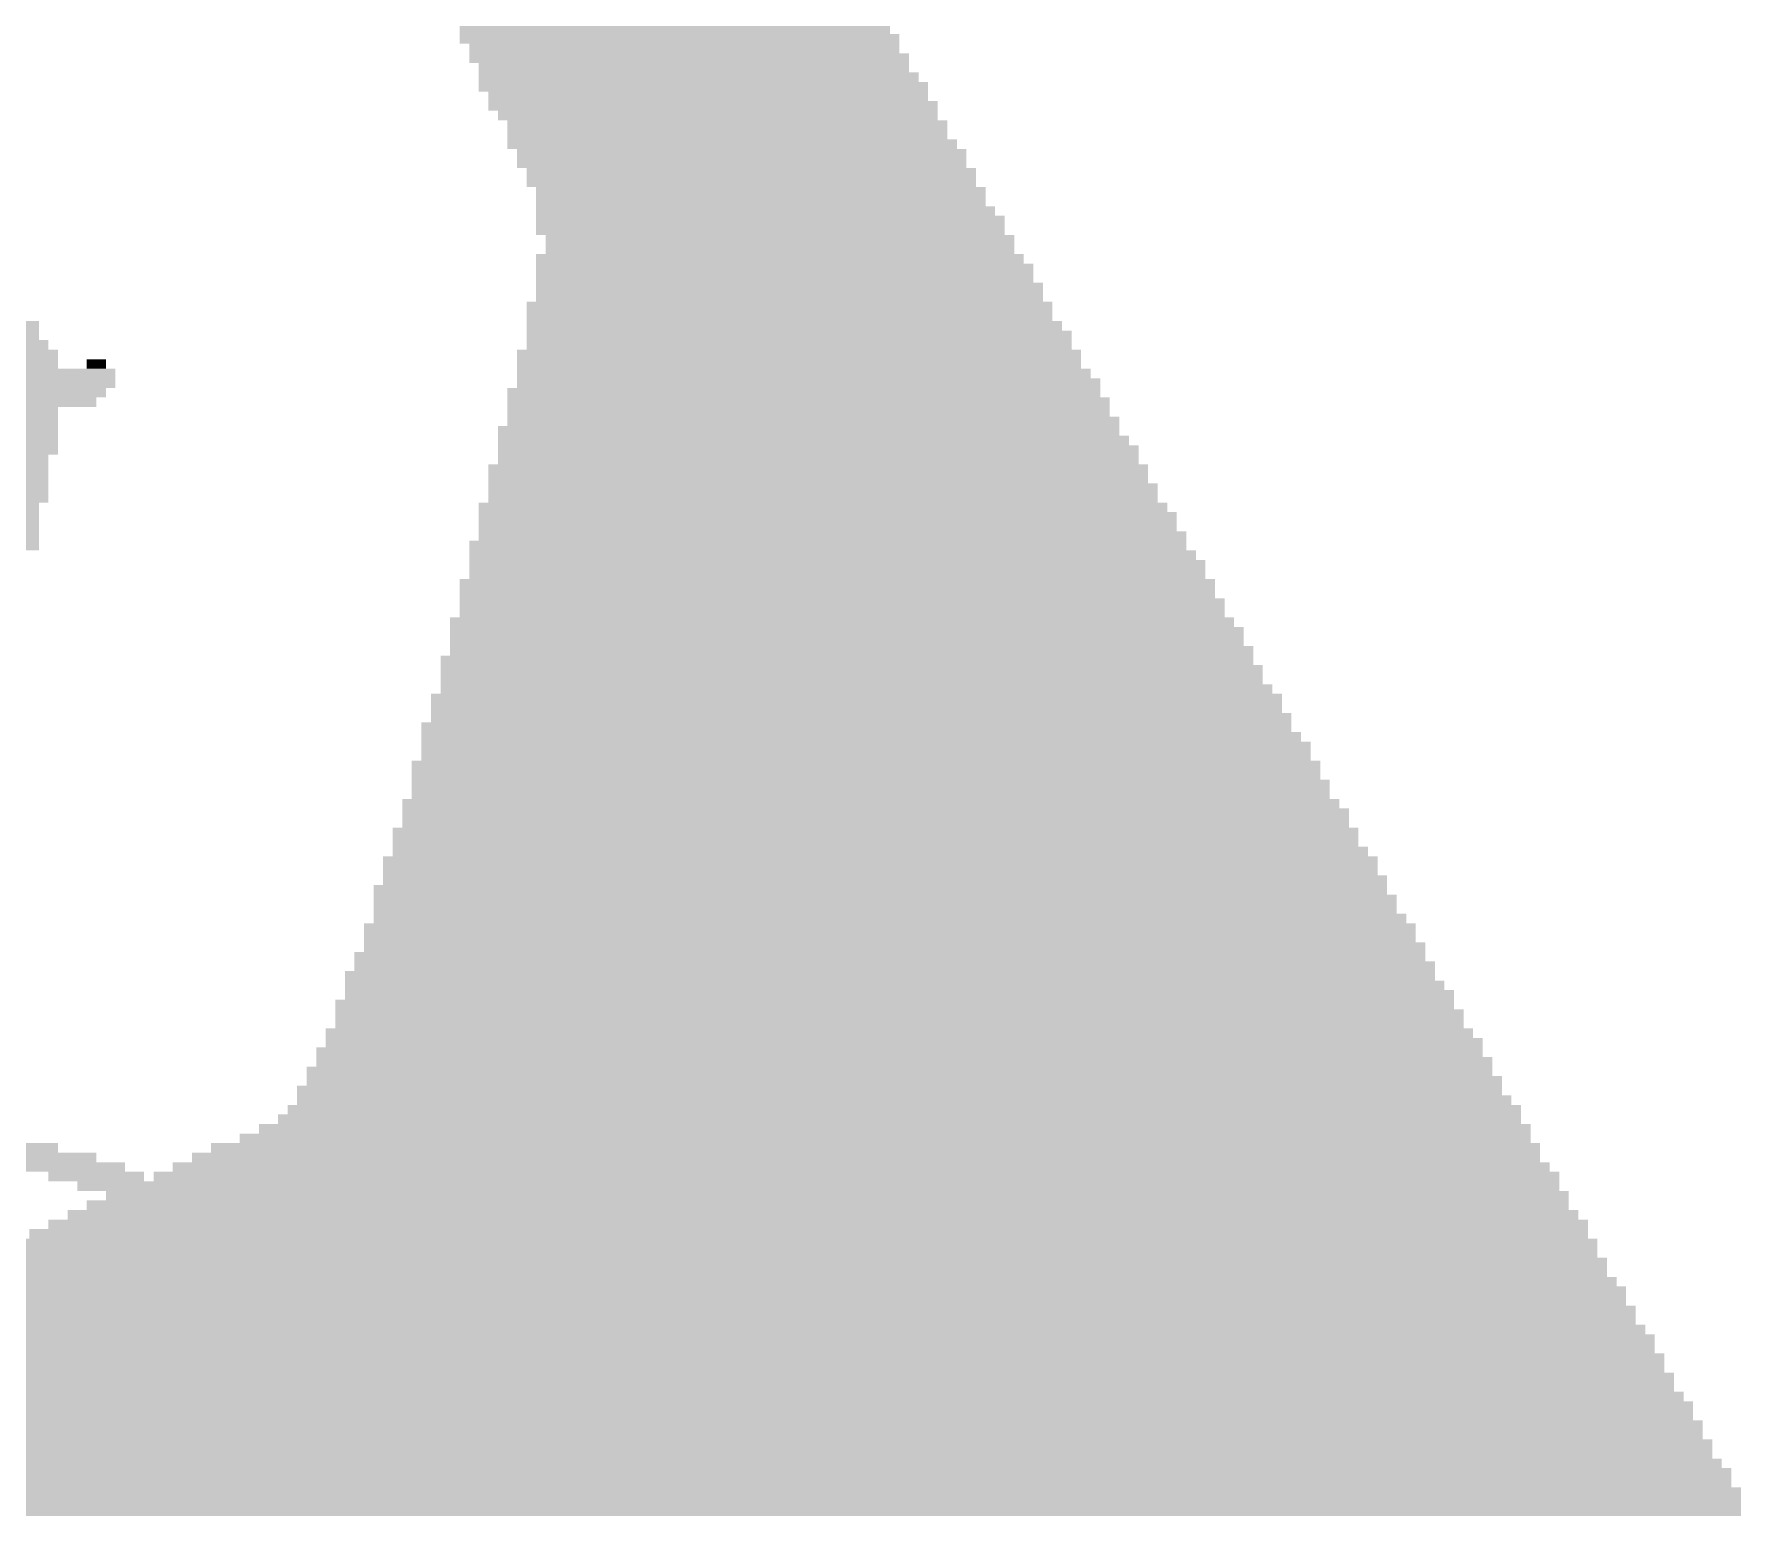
# Model space of a CAD drawing. Extents: x 6.74 to 13.52, y 0.26 to 6.1.
# Drawn here: x 11.25 to 13.517, y 0.256 to 2.224 of the extents above; entities that cross this region are included whole.
import ezdxf

# ---------------------------------------------------------------- set-up
doc = ezdxf.new("R2010")
doc.units = 0
doc.layers.get('0').update_dxf_attribs({"linetype": 'CONTINUOUS'})
doc.layers.add('1', color=7, linetype='CONTINUOUS')

msp = doc.modelspace()

# ---------------------------------------------------------------- linework, layer by layer
for points in [[(12.3871, 2.2244), (11.8156, 2.2244), (12.3871, 2.2371), (11.8156, 2.2371)], [(12.3998, 2.2117), (11.8156, 2.2117), (12.3998, 2.2244), (11.8156, 2.2244)], [(12.3998, 2.199), (11.8283, 2.199), (12.3998, 2.2117), (11.8283, 2.2117)], [(12.4125, 2.1863), (11.8283, 2.1863), (12.4125, 2.199), (11.8283, 2.199)], [(12.4125, 2.1736), (11.841, 2.1736), (12.4125, 2.1863), (11.841, 2.1863)], [(12.4252, 2.1609), (11.841, 2.1609), (12.4252, 2.1736), (11.841, 2.1736)], [(12.4379, 2.1482), (11.841, 2.1482), (12.4379, 2.1609), (11.841, 2.1609)], [(12.4379, 2.1355), (11.8537, 2.1355), (12.4379, 2.1482), (11.8537, 2.1482)], [(12.4506, 2.1228), (11.8537, 2.1228), (12.4506, 2.1355), (11.8537, 2.1355)], [(12.4506, 2.1101), (11.8664, 2.1101), (12.4506, 2.1228), (11.8664, 2.1228)], [(12.4633, 2.0974), (11.8791, 2.0974), (12.4633, 2.1101), (11.8791, 2.1101)], [(12.4633, 2.0847), (11.8791, 2.0847), (12.4633, 2.0974), (11.8791, 2.0974)], [(12.476, 2.072), (11.8791, 2.072), (12.476, 2.0847), (11.8791, 2.0847)], [(12.4887, 2.0593), (11.8918, 2.0593), (12.4887, 2.072), (11.8918, 2.072)], [(12.4887, 2.0466), (11.8918, 2.0466), (12.4887, 2.0593), (11.8918, 2.0593)], [(12.5014, 2.0339), (11.9045, 2.0339), (12.5014, 2.0466), (11.9045, 2.0466)], [(12.5014, 2.0212), (11.9045, 2.0212), (12.5014, 2.0339), (11.9045, 2.0339)], [(12.5141, 2.0085), (11.9172, 2.0085), (12.5141, 2.0212), (11.9172, 2.0212)], [(12.5141, 1.9958), (11.9172, 1.9958), (12.5141, 2.0085), (11.9172, 2.0085)], [(12.5268, 1.9831), (11.9172, 1.9831), (12.5268, 1.9958), (11.9172, 1.9958)], [(12.5395, 1.9704), (11.9172, 1.9704), (12.5395, 1.9831), (11.9172, 1.9831)], [(12.5395, 1.9577), (11.9172, 1.9577), (12.5395, 1.9704), (11.9172, 1.9704)], [(12.5522, 1.945), (11.9299, 1.945), (12.5522, 1.9577), (11.9299, 1.9577)], [(12.5649, 1.9196), (11.9172, 1.9196), (12.5649, 1.9323), (11.9172, 1.9323)], [(12.5522, 1.9323), (11.9299, 1.9323), (12.5522, 1.945), (11.9299, 1.945)], [(12.5776, 1.9069), (11.9172, 1.9069), (12.5776, 1.9196), (11.9172, 1.9196)], [(12.5776, 1.8942), (11.9172, 1.8942), (12.5776, 1.9069), (11.9172, 1.9069)], [(12.5903, 1.8815), (11.9172, 1.8815), (12.5903, 1.8942), (11.9172, 1.8942)], [(12.603, 1.8561), (11.9045, 1.8561), (12.603, 1.8688), (11.9045, 1.8688)], [(12.5903, 1.8688), (11.9172, 1.8688), (12.5903, 1.8815), (11.9172, 1.8815)], [(11.2568, 1.8307), (11.0409, 1.8307), (11.2568, 1.8434), (11.0409, 1.8434)], [(12.603, 1.8434), (11.9045, 1.8434), (12.603, 1.8561), (11.9045, 1.8561)], [(12.6157, 1.8307), (11.9045, 1.8307), (12.6157, 1.8434), (11.9045, 1.8434)], [(11.2568, 1.818), (11.0536, 1.818), (11.2568, 1.8307), (11.0536, 1.8307)], [(11.2695, 1.8053), (11.0663, 1.8053), (11.2695, 1.818), (11.0663, 1.818)], [(12.6284, 1.818), (11.9045, 1.818), (12.6284, 1.8307), (11.9045, 1.8307)], [(12.6284, 1.8053), (11.9045, 1.8053), (12.6284, 1.818), (11.9045, 1.818)], [(11.2822, 1.7926), (11.0663, 1.7926), (11.2822, 1.8053), (11.0663, 1.8053)], [(11.2822, 1.7799), (11.079, 1.7799), (11.2822, 1.7926), (11.079, 1.7926)], [(11.3457, 1.7799), (11.3203, 1.7799), (11.3457, 1.7926), (11.3203, 1.7926)], [(12.6411, 1.7926), (11.8918, 1.7926), (12.6411, 1.8053), (11.8918, 1.8053)], [(12.6411, 1.7799), (11.8918, 1.7799), (12.6411, 1.7926), (11.8918, 1.7926)], [(11.3584, 1.7672), (11.079, 1.7672), (11.3584, 1.7799), (11.079, 1.7799)], [(12.6538, 1.7672), (11.8918, 1.7672), (12.6538, 1.7799), (11.8918, 1.7799)], [(11.3584, 1.7545), (11.079, 1.7545), (11.3584, 1.7672), (11.079, 1.7672)], [(11.3457, 1.7418), (11.079, 1.7418), (11.3457, 1.7545), (11.079, 1.7545)], [(12.6665, 1.7418), (11.8791, 1.7418), (12.6665, 1.7545), (11.8791, 1.7545)], [(12.6665, 1.7545), (11.8918, 1.7545), (12.6665, 1.7672), (11.8918, 1.7672)], [(11.2822, 1.7164), (11.0663, 1.7164), (11.2822, 1.7291), (11.0663, 1.7291)], [(11.333, 1.7291), (11.079, 1.7291), (11.333, 1.7418), (11.079, 1.7418)], [(12.6792, 1.7291), (11.8791, 1.7291), (12.6792, 1.7418), (11.8791, 1.7418)], [(12.6792, 1.7164), (11.8791, 1.7164), (12.6792, 1.7291), (11.8791, 1.7291)], [(11.2822, 1.7037), (11.0663, 1.7037), (11.2822, 1.7164), (11.0663, 1.7164)], [(11.2822, 1.691), (11.0663, 1.691), (11.2822, 1.7037), (11.0663, 1.7037)], [(12.6919, 1.691), (11.8664, 1.691), (12.6919, 1.7037), (11.8664, 1.7037)], [(12.6919, 1.7037), (11.8791, 1.7037), (12.6919, 1.7164), (11.8791, 1.7164)], [(11.2822, 1.6656), (11.0536, 1.6656), (11.2822, 1.6783), (11.0536, 1.6783)], [(11.2822, 1.6783), (11.0663, 1.6783), (11.2822, 1.691), (11.0663, 1.691)], [(12.7046, 1.6783), (11.8664, 1.6783), (12.7046, 1.691), (11.8664, 1.691)], [(12.7173, 1.6656), (11.8664, 1.6656), (12.7173, 1.6783), (11.8664, 1.6783)], [(11.2695, 1.6529), (11.0536, 1.6529), (11.2695, 1.6656), (11.0536, 1.6656)], [(12.7173, 1.6529), (11.8664, 1.6529), (12.7173, 1.6656), (11.8664, 1.6656)], [(11.2695, 1.6402), (11.0536, 1.6402), (11.2695, 1.6529), (11.0536, 1.6529)], [(11.2695, 1.6275), (11.0536, 1.6275), (11.2695, 1.6402), (11.0536, 1.6402)], [(12.73, 1.6402), (11.8537, 1.6402), (12.73, 1.6529), (11.8537, 1.6529)], [(12.73, 1.6275), (11.8537, 1.6275), (12.73, 1.6402), (11.8537, 1.6402)], [(11.2695, 1.6148), (11.0409, 1.6148), (11.2695, 1.6275), (11.0409, 1.6275)], [(11.2695, 1.6021), (11.0409, 1.6021), (11.2695, 1.6148), (11.0409, 1.6148)], [(12.7427, 1.6148), (11.8537, 1.6148), (12.7427, 1.6275), (11.8537, 1.6275)], [(12.7427, 1.6021), (11.8537, 1.6021), (12.7427, 1.6148), (11.8537, 1.6148)], [(11.2568, 1.5894), (11.0409, 1.5894), (11.2568, 1.6021), (11.0409, 1.6021)], [(11.2568, 1.5767), (11.0409, 1.5767), (11.2568, 1.5894), (11.0409, 1.5894)], [(12.7554, 1.5894), (11.841, 1.5894), (12.7554, 1.6021), (11.841, 1.6021)], [(12.7681, 1.5767), (11.841, 1.5767), (12.7681, 1.5894), (11.841, 1.5894)], [(11.2568, 1.564), (11.0282, 1.564), (11.2568, 1.5767), (11.0282, 1.5767)], [(12.7681, 1.564), (11.841, 1.564), (12.7681, 1.5767), (11.841, 1.5767)], [(11.2568, 1.5513), (11.0282, 1.5513), (11.2568, 1.564), (11.0282, 1.564)], [(11.2568, 1.5386), (11.0282, 1.5386), (11.2568, 1.5513), (11.0282, 1.5513)], [(12.7808, 1.5386), (11.8283, 1.5386), (12.7808, 1.5513), (11.8283, 1.5513)], [(12.7808, 1.5513), (11.841, 1.5513), (12.7808, 1.564), (11.841, 1.564)], [(12.7935, 1.5259), (11.8283, 1.5259), (12.7935, 1.5386), (11.8283, 1.5386)], [(12.8062, 1.5132), (11.8283, 1.5132), (12.8062, 1.5259), (11.8283, 1.5259)], [(12.8189, 1.4878), (11.8156, 1.4878), (12.8189, 1.5005), (11.8156, 1.5005)], [(12.8062, 1.5005), (11.8283, 1.5005), (12.8062, 1.5132), (11.8283, 1.5132)], [(12.8189, 1.4751), (11.8156, 1.4751), (12.8189, 1.4878), (11.8156, 1.4878)], [(12.8316, 1.4624), (11.8156, 1.4624), (12.8316, 1.4751), (11.8156, 1.4751)], [(12.8316, 1.4497), (11.8156, 1.4497), (12.8316, 1.4624), (11.8156, 1.4624)], [(12.8443, 1.437), (11.8029, 1.437), (12.8443, 1.4497), (11.8029, 1.4497)], [(12.857, 1.4243), (11.8029, 1.4243), (12.857, 1.437), (11.8029, 1.437)], [(12.857, 1.4116), (11.8029, 1.4116), (12.857, 1.4243), (11.8029, 1.4243)], [(12.8697, 1.3989), (11.8029, 1.3989), (12.8697, 1.4116), (11.8029, 1.4116)], [(12.8697, 1.3862), (11.7902, 1.3862), (12.8697, 1.3989), (11.7902, 1.3989)], [(12.8824, 1.3735), (11.7902, 1.3735), (12.8824, 1.3862), (11.7902, 1.3862)], [(12.8824, 1.3608), (11.7902, 1.3608), (12.8824, 1.3735), (11.7902, 1.3735)], [(12.8951, 1.3481), (11.7902, 1.3481), (12.8951, 1.3608), (11.7902, 1.3608)], [(12.9078, 1.3354), (11.7775, 1.3354), (12.9078, 1.3481), (11.7775, 1.3481)], [(12.9078, 1.3227), (11.7775, 1.3227), (12.9078, 1.3354), (11.7775, 1.3354)], [(12.9205, 1.31), (11.7775, 1.31), (12.9205, 1.3227), (11.7775, 1.3227)], [(12.9205, 1.2973), (11.7648, 1.2973), (12.9205, 1.31), (11.7648, 1.31)], [(12.9332, 1.2846), (11.7648, 1.2846), (12.9332, 1.2973), (11.7648, 1.2973)], [(12.9459, 1.2719), (11.7648, 1.2719), (12.9459, 1.2846), (11.7648, 1.2846)], [(12.9459, 1.2592), (11.7648, 1.2592), (12.9459, 1.2719), (11.7648, 1.2719)], [(12.9586, 1.2465), (11.7521, 1.2465), (12.9586, 1.2592), (11.7521, 1.2592)], [(12.9586, 1.2338), (11.7521, 1.2338), (12.9586, 1.2465), (11.7521, 1.2465)], [(12.9713, 1.2211), (11.7521, 1.2211), (12.9713, 1.2338), (11.7521, 1.2338)], [(12.984, 1.1957), (11.7394, 1.1957), (12.984, 1.2084), (11.7394, 1.2084)], [(12.9713, 1.2084), (11.7521, 1.2084), (12.9713, 1.2211), (11.7521, 1.2211)], [(12.9967, 1.183), (11.7394, 1.183), (12.9967, 1.1957), (11.7394, 1.1957)], [(12.9967, 1.1703), (11.7394, 1.1703), (12.9967, 1.183), (11.7394, 1.183)], [(13.0094, 1.1576), (11.7267, 1.1576), (13.0094, 1.1703), (11.7267, 1.1703)], [(13.0094, 1.1449), (11.7267, 1.1449), (13.0094, 1.1576), (11.7267, 1.1576)], [(13.0221, 1.1322), (11.7267, 1.1322), (13.0221, 1.1449), (11.7267, 1.1449)], [(13.0348, 1.1195), (11.714, 1.1195), (13.0348, 1.1322), (11.714, 1.1322)], [(13.0348, 1.1068), (11.714, 1.1068), (13.0348, 1.1195), (11.714, 1.1195)], [(13.0475, 1.0814), (11.7013, 1.0814), (13.0475, 1.0941), (11.7013, 1.0941)], [(13.0475, 1.0941), (11.714, 1.0941), (13.0475, 1.1068), (11.714, 1.1068)], [(13.0602, 1.0687), (11.7013, 1.0687), (13.0602, 1.0814), (11.7013, 1.0814)], [(13.0602, 1.056), (11.7013, 1.056), (13.0602, 1.0687), (11.7013, 1.0687)], [(13.0856, 1.0306), (11.6886, 1.0306), (13.0856, 1.0433), (11.6886, 1.0433)], [(13.0729, 1.0433), (11.7013, 1.0433), (13.0729, 1.056), (11.7013, 1.056)], [(13.0856, 1.0179), (11.6886, 1.0179), (13.0856, 1.0306), (11.6886, 1.0306)], [(13.0983, 0.9925), (11.6759, 0.9925), (13.0983, 1.0052), (11.6759, 1.0052)], [(13.0983, 1.0052), (11.6886, 1.0052), (13.0983, 1.0179), (11.6886, 1.0179)], [(13.111, 0.9671), (11.6632, 0.9671), (13.111, 0.9798), (11.6632, 0.9798)], [(13.111, 0.9798), (11.6759, 0.9798), (13.111, 0.9925), (11.6759, 0.9925)], [(13.1237, 0.9544), (11.6632, 0.9544), (13.1237, 0.9671), (11.6632, 0.9671)], [(13.1364, 0.9417), (11.6632, 0.9417), (13.1364, 0.9544), (11.6632, 0.9544)], [(13.1364, 0.929), (11.6505, 0.929), (13.1364, 0.9417), (11.6505, 0.9417)], [(13.1491, 0.9163), (11.6505, 0.9163), (13.1491, 0.929), (11.6505, 0.929)], [(13.1491, 0.9036), (11.6505, 0.9036), (13.1491, 0.9163), (11.6505, 0.9163)], [(13.1618, 0.8909), (11.6378, 0.8909), (13.1618, 0.9036), (11.6378, 0.9036)], [(13.1745, 0.8782), (11.6378, 0.8782), (13.1745, 0.8909), (11.6378, 0.8909)], [(13.1745, 0.8655), (11.6251, 0.8655), (13.1745, 0.8782), (11.6251, 0.8782)], [(13.1872, 0.8528), (11.6251, 0.8528), (13.1872, 0.8655), (11.6251, 0.8655)], [(13.1872, 0.8401), (11.6124, 0.8401), (13.1872, 0.8528), (11.6124, 0.8528)], [(13.1999, 0.8274), (11.6124, 0.8274), (13.1999, 0.8401), (11.6124, 0.8401)], [(13.1999, 0.8147), (11.5997, 0.8147), (13.1999, 0.8274), (11.5997, 0.8274)], [(13.2253, 0.7893), (11.587, 0.7893), (13.2253, 0.802), (11.587, 0.802)], [(13.2126, 0.802), (11.5997, 0.802), (13.2126, 0.8147), (11.5997, 0.8147)], [(13.238, 0.7639), (11.5489, 0.7639), (13.238, 0.7766), (11.5489, 0.7766)], [(13.2253, 0.7766), (11.5743, 0.7766), (13.2253, 0.7893), (11.5743, 0.7893)], [(11.2822, 0.7385), (11.1298, 0.7385), (11.2822, 0.7512), (11.1298, 0.7512)], [(13.2507, 0.7385), (11.4854, 0.7385), (13.2507, 0.7512), (11.4854, 0.7512)], [(13.238, 0.7512), (11.5235, 0.7512), (13.238, 0.7639), (11.5235, 0.7639)], [(11.333, 0.7258), (11.1171, 0.7258), (11.333, 0.7385), (11.1171, 0.7385)], [(11.3711, 0.7131), (11.2187, 0.7131), (11.3711, 0.7258), (11.2187, 0.7258)], [(13.2634, 0.7131), (11.4346, 0.7131), (13.2634, 0.7258), (11.4346, 0.7258)], [(13.2507, 0.7258), (11.46, 0.7258), (13.2507, 0.7385), (11.46, 0.7385)], [(11.3965, 0.7004), (11.2695, 0.7004), (11.3965, 0.7131), (11.2695, 0.7131)], [(13.2761, 0.7004), (11.4092, 0.7004), (13.2761, 0.7131), (11.4092, 0.7131)], [(13.2761, 0.6877), (11.3076, 0.6877), (13.2761, 0.7004), (11.3076, 0.7004)], [(13.2888, 0.675), (11.3457, 0.675), (13.2888, 0.6877), (11.3457, 0.6877)], [(13.3015, 0.6496), (11.2949, 0.6496), (13.3015, 0.6623), (11.2949, 0.6623)], [(13.2888, 0.6623), (11.3203, 0.6623), (13.2888, 0.675), (11.3203, 0.675)], [(13.3142, 0.6242), (11.2441, 0.6242), (13.3142, 0.6369), (11.2441, 0.6369)], [(13.3142, 0.6369), (11.2695, 0.6369), (13.3142, 0.6496), (11.2695, 0.6496)], [(13.3269, 0.6115), (11.2187, 0.6115), (13.3269, 0.6242), (11.2187, 0.6242)], [(13.3396, 0.5861), (11.1552, 0.5861), (13.3396, 0.5988), (11.1552, 0.5988)], [(13.3269, 0.5988), (11.1933, 0.5988), (13.3269, 0.6115), (11.1933, 0.6115)], [(13.3523, 0.5607), (11.1044, 0.5607), (13.3523, 0.5734), (11.1044, 0.5734)], [(13.3396, 0.5734), (11.1298, 0.5734), (13.3396, 0.5861), (11.1298, 0.5861)], [(13.365, 0.5353), (11.0536, 0.5353), (13.365, 0.548), (11.0536, 0.548)], [(13.365, 0.548), (11.079, 0.548), (13.365, 0.5607), (11.079, 0.5607)], [(13.3777, 0.5099), (11.0028, 0.5099), (13.3777, 0.5226), (11.0028, 0.5226)], [(13.3777, 0.5226), (11.0282, 0.5226), (13.3777, 0.5353), (11.0282, 0.5353)], [(13.3904, 0.4972), (6.8753, 0.4972), (13.3904, 0.5099), (6.8753, 0.5099)], [(13.4031, 0.4718), (6.8499, 0.4718), (13.4031, 0.4845), (6.8499, 0.4845)], [(13.4031, 0.4845), (6.8626, 0.4845), (13.4031, 0.4972), (6.8626, 0.4972)], [(13.4158, 0.4464), (6.8372, 0.4464), (13.4158, 0.4591), (6.8372, 0.4591)], [(13.4158, 0.4591), (6.8499, 0.4591), (13.4158, 0.4718), (6.8499, 0.4718)], [(13.4285, 0.421), (6.8245, 0.421), (13.4285, 0.4337), (6.8245, 0.4337)], [(13.4285, 0.4337), (6.8372, 0.4337), (13.4285, 0.4464), (6.8372, 0.4464)], [(13.4539, 0.3956), (6.8118, 0.3956), (13.4539, 0.4083), (6.8118, 0.4083)], [(13.4412, 0.4083), (6.8245, 0.4083), (13.4412, 0.421), (6.8245, 0.421)], [(13.4539, 0.3829), (6.7991, 0.3829), (13.4539, 0.3956), (6.7991, 0.3956)], [(13.4666, 0.3575), (6.7864, 0.3575), (13.4666, 0.3702), (6.7864, 0.3702)], [(13.4666, 0.3702), (6.7991, 0.3702), (13.4666, 0.3829), (6.7991, 0.3829)], [(13.4793, 0.3321), (6.7737, 0.3321), (13.4793, 0.3448), (6.7737, 0.3448)], [(13.4793, 0.3448), (6.7864, 0.3448), (13.4793, 0.3575), (6.7864, 0.3575)], [(13.5047, 0.3067), (6.761, 0.3067), (13.5047, 0.3194), (6.761, 0.3194)], [(13.492, 0.3194), (6.7737, 0.3194), (13.492, 0.3321), (6.7737, 0.3321)], [(13.5047, 0.294), (6.7483, 0.294), (13.5047, 0.3067), (6.7483, 0.3067)], [(13.5174, 0.2686), (6.7356, 0.2686), (13.5174, 0.2813), (6.7356, 0.2813)], [(13.5174, 0.2813), (6.7483, 0.2813), (13.5174, 0.294), (6.7483, 0.294)], [(13.5174, 0.2559), (6.7356, 0.2559), (13.5174, 0.2686), (6.7356, 0.2686)]]:
    msp.add_solid(points)
at = {"layer": '1'}
for points in [[(12.3998, 2.2117), (11.8156, 2.2117), (12.3998, 2.2244), (11.8156, 2.2244)], [(12.3998, 2.199), (11.8283, 2.199), (12.3998, 2.2117), (11.8283, 2.2117)], [(12.4125, 2.1863), (11.8283, 2.1863), (12.4125, 2.199), (11.8283, 2.199)], [(12.4125, 2.1736), (11.841, 2.1736), (12.4125, 2.1863), (11.841, 2.1863)], [(12.4252, 2.1609), (11.841, 2.1609), (12.4252, 2.1736), (11.841, 2.1736)], [(12.4379, 2.1482), (11.841, 2.1482), (12.4379, 2.1609), (11.841, 2.1609)], [(12.4379, 2.1355), (11.8537, 2.1355), (12.4379, 2.1482), (11.8537, 2.1482)], [(12.4506, 2.1228), (11.8537, 2.1228), (12.4506, 2.1355), (11.8537, 2.1355)], [(12.4506, 2.1101), (11.8664, 2.1101), (12.4506, 2.1228), (11.8664, 2.1228)], [(12.4633, 2.0974), (11.8791, 2.0974), (12.4633, 2.1101), (11.8791, 2.1101)], [(12.4633, 2.0847), (11.8791, 2.0847), (12.4633, 2.0974), (11.8791, 2.0974)], [(12.476, 2.072), (11.8791, 2.072), (12.476, 2.0847), (11.8791, 2.0847)], [(12.4887, 2.0593), (11.8918, 2.0593), (12.4887, 2.072), (11.8918, 2.072)], [(12.4887, 2.0466), (11.8918, 2.0466), (12.4887, 2.0593), (11.8918, 2.0593)], [(12.5014, 2.0339), (11.9045, 2.0339), (12.5014, 2.0466), (11.9045, 2.0466)], [(12.5014, 2.0212), (11.9045, 2.0212), (12.5014, 2.0339), (11.9045, 2.0339)], [(12.5141, 2.0085), (11.9172, 2.0085), (12.5141, 2.0212), (11.9172, 2.0212)], [(12.5141, 1.9958), (11.9172, 1.9958), (12.5141, 2.0085), (11.9172, 2.0085)], [(12.5268, 1.9831), (11.9172, 1.9831), (12.5268, 1.9958), (11.9172, 1.9958)], [(12.5395, 1.9704), (11.9172, 1.9704), (12.5395, 1.9831), (11.9172, 1.9831)], [(12.5395, 1.9577), (11.9172, 1.9577), (12.5395, 1.9704), (11.9172, 1.9704)], [(12.5522, 1.945), (11.9299, 1.945), (12.5522, 1.9577), (11.9299, 1.9577)], [(12.5649, 1.9196), (11.9172, 1.9196), (12.5649, 1.9323), (11.9172, 1.9323)], [(12.5522, 1.9323), (11.9299, 1.9323), (12.5522, 1.945), (11.9299, 1.945)], [(12.5776, 1.9069), (11.9172, 1.9069), (12.5776, 1.9196), (11.9172, 1.9196)], [(12.5776, 1.8942), (11.9172, 1.8942), (12.5776, 1.9069), (11.9172, 1.9069)], [(12.5903, 1.8815), (11.9172, 1.8815), (12.5903, 1.8942), (11.9172, 1.8942)], [(12.603, 1.8561), (11.9045, 1.8561), (12.603, 1.8688), (11.9045, 1.8688)], [(12.5903, 1.8688), (11.9172, 1.8688), (12.5903, 1.8815), (11.9172, 1.8815)], [(11.2568, 1.8307), (11.0409, 1.8307), (11.2568, 1.8434), (11.0409, 1.8434)], [(12.603, 1.8434), (11.9045, 1.8434), (12.603, 1.8561), (11.9045, 1.8561)], [(12.6157, 1.8307), (11.9045, 1.8307), (12.6157, 1.8434), (11.9045, 1.8434)], [(11.2568, 1.818), (11.0536, 1.818), (11.2568, 1.8307), (11.0536, 1.8307)], [(11.2695, 1.8053), (11.0663, 1.8053), (11.2695, 1.818), (11.0663, 1.818)], [(12.6284, 1.818), (11.9045, 1.818), (12.6284, 1.8307), (11.9045, 1.8307)], [(12.6284, 1.8053), (11.9045, 1.8053), (12.6284, 1.818), (11.9045, 1.818)], [(11.2822, 1.7926), (11.0663, 1.7926), (11.2822, 1.8053), (11.0663, 1.8053)], [(11.2822, 1.7799), (11.079, 1.7799), (11.2822, 1.7926), (11.079, 1.7926)], [(11.3457, 1.7799), (11.3203, 1.7799), (11.3457, 1.7926), (11.3203, 1.7926)], [(12.6411, 1.7926), (11.8918, 1.7926), (12.6411, 1.8053), (11.8918, 1.8053)], [(12.6411, 1.7799), (11.8918, 1.7799), (12.6411, 1.7926), (11.8918, 1.7926)], [(11.3584, 1.7672), (11.079, 1.7672), (11.3584, 1.7799), (11.079, 1.7799)], [(12.6538, 1.7672), (11.8918, 1.7672), (12.6538, 1.7799), (11.8918, 1.7799)], [(11.3584, 1.7545), (11.079, 1.7545), (11.3584, 1.7672), (11.079, 1.7672)], [(11.3457, 1.7418), (11.079, 1.7418), (11.3457, 1.7545), (11.079, 1.7545)], [(12.6665, 1.7418), (11.8791, 1.7418), (12.6665, 1.7545), (11.8791, 1.7545)], [(12.6665, 1.7545), (11.8918, 1.7545), (12.6665, 1.7672), (11.8918, 1.7672)], [(11.2822, 1.7164), (11.0663, 1.7164), (11.2822, 1.7291), (11.0663, 1.7291)], [(11.333, 1.7291), (11.079, 1.7291), (11.333, 1.7418), (11.079, 1.7418)], [(12.6792, 1.7291), (11.8791, 1.7291), (12.6792, 1.7418), (11.8791, 1.7418)], [(12.6792, 1.7164), (11.8791, 1.7164), (12.6792, 1.7291), (11.8791, 1.7291)], [(11.2822, 1.7037), (11.0663, 1.7037), (11.2822, 1.7164), (11.0663, 1.7164)], [(11.2822, 1.691), (11.0663, 1.691), (11.2822, 1.7037), (11.0663, 1.7037)], [(12.6919, 1.691), (11.8664, 1.691), (12.6919, 1.7037), (11.8664, 1.7037)], [(12.6919, 1.7037), (11.8791, 1.7037), (12.6919, 1.7164), (11.8791, 1.7164)], [(11.2822, 1.6656), (11.0536, 1.6656), (11.2822, 1.6783), (11.0536, 1.6783)], [(11.2822, 1.6783), (11.0663, 1.6783), (11.2822, 1.691), (11.0663, 1.691)], [(12.7046, 1.6783), (11.8664, 1.6783), (12.7046, 1.691), (11.8664, 1.691)], [(12.7173, 1.6656), (11.8664, 1.6656), (12.7173, 1.6783), (11.8664, 1.6783)], [(11.2695, 1.6529), (11.0536, 1.6529), (11.2695, 1.6656), (11.0536, 1.6656)], [(12.7173, 1.6529), (11.8664, 1.6529), (12.7173, 1.6656), (11.8664, 1.6656)], [(11.2695, 1.6402), (11.0536, 1.6402), (11.2695, 1.6529), (11.0536, 1.6529)], [(11.2695, 1.6275), (11.0536, 1.6275), (11.2695, 1.6402), (11.0536, 1.6402)], [(12.73, 1.6402), (11.8537, 1.6402), (12.73, 1.6529), (11.8537, 1.6529)], [(12.73, 1.6275), (11.8537, 1.6275), (12.73, 1.6402), (11.8537, 1.6402)], [(11.2695, 1.6148), (11.0409, 1.6148), (11.2695, 1.6275), (11.0409, 1.6275)], [(11.2695, 1.6021), (11.0409, 1.6021), (11.2695, 1.6148), (11.0409, 1.6148)], [(12.7427, 1.6148), (11.8537, 1.6148), (12.7427, 1.6275), (11.8537, 1.6275)], [(12.7427, 1.6021), (11.8537, 1.6021), (12.7427, 1.6148), (11.8537, 1.6148)], [(11.2568, 1.5894), (11.0409, 1.5894), (11.2568, 1.6021), (11.0409, 1.6021)], [(11.2568, 1.5767), (11.0409, 1.5767), (11.2568, 1.5894), (11.0409, 1.5894)], [(12.7554, 1.5894), (11.841, 1.5894), (12.7554, 1.6021), (11.841, 1.6021)], [(12.7681, 1.5767), (11.841, 1.5767), (12.7681, 1.5894), (11.841, 1.5894)], [(11.2568, 1.564), (11.0282, 1.564), (11.2568, 1.5767), (11.0282, 1.5767)], [(12.7681, 1.564), (11.841, 1.564), (12.7681, 1.5767), (11.841, 1.5767)], [(11.2568, 1.5513), (11.0282, 1.5513), (11.2568, 1.564), (11.0282, 1.564)], [(11.2568, 1.5386), (11.0282, 1.5386), (11.2568, 1.5513), (11.0282, 1.5513)], [(12.7808, 1.5386), (11.8283, 1.5386), (12.7808, 1.5513), (11.8283, 1.5513)], [(12.7808, 1.5513), (11.841, 1.5513), (12.7808, 1.564), (11.841, 1.564)], [(12.7935, 1.5259), (11.8283, 1.5259), (12.7935, 1.5386), (11.8283, 1.5386)], [(12.8062, 1.5132), (11.8283, 1.5132), (12.8062, 1.5259), (11.8283, 1.5259)], [(12.8189, 1.4878), (11.8156, 1.4878), (12.8189, 1.5005), (11.8156, 1.5005)], [(12.8062, 1.5005), (11.8283, 1.5005), (12.8062, 1.5132), (11.8283, 1.5132)], [(12.8189, 1.4751), (11.8156, 1.4751), (12.8189, 1.4878), (11.8156, 1.4878)], [(12.8316, 1.4624), (11.8156, 1.4624), (12.8316, 1.4751), (11.8156, 1.4751)], [(12.8316, 1.4497), (11.8156, 1.4497), (12.8316, 1.4624), (11.8156, 1.4624)], [(12.8443, 1.437), (11.8029, 1.437), (12.8443, 1.4497), (11.8029, 1.4497)], [(12.857, 1.4243), (11.8029, 1.4243), (12.857, 1.437), (11.8029, 1.437)], [(12.857, 1.4116), (11.8029, 1.4116), (12.857, 1.4243), (11.8029, 1.4243)], [(12.8697, 1.3989), (11.8029, 1.3989), (12.8697, 1.4116), (11.8029, 1.4116)], [(12.8697, 1.3862), (11.7902, 1.3862), (12.8697, 1.3989), (11.7902, 1.3989)], [(12.8824, 1.3735), (11.7902, 1.3735), (12.8824, 1.3862), (11.7902, 1.3862)], [(12.8824, 1.3608), (11.7902, 1.3608), (12.8824, 1.3735), (11.7902, 1.3735)], [(12.8951, 1.3481), (11.7902, 1.3481), (12.8951, 1.3608), (11.7902, 1.3608)], [(12.9078, 1.3354), (11.7775, 1.3354), (12.9078, 1.3481), (11.7775, 1.3481)], [(12.9078, 1.3227), (11.7775, 1.3227), (12.9078, 1.3354), (11.7775, 1.3354)], [(12.9205, 1.31), (11.7775, 1.31), (12.9205, 1.3227), (11.7775, 1.3227)], [(12.9205, 1.2973), (11.7648, 1.2973), (12.9205, 1.31), (11.7648, 1.31)], [(12.9332, 1.2846), (11.7648, 1.2846), (12.9332, 1.2973), (11.7648, 1.2973)], [(12.9459, 1.2719), (11.7648, 1.2719), (12.9459, 1.2846), (11.7648, 1.2846)], [(12.9459, 1.2592), (11.7648, 1.2592), (12.9459, 1.2719), (11.7648, 1.2719)], [(12.9586, 1.2465), (11.7521, 1.2465), (12.9586, 1.2592), (11.7521, 1.2592)], [(12.9586, 1.2338), (11.7521, 1.2338), (12.9586, 1.2465), (11.7521, 1.2465)], [(12.9713, 1.2211), (11.7521, 1.2211), (12.9713, 1.2338), (11.7521, 1.2338)], [(12.984, 1.1957), (11.7394, 1.1957), (12.984, 1.2084), (11.7394, 1.2084)], [(12.9713, 1.2084), (11.7521, 1.2084), (12.9713, 1.2211), (11.7521, 1.2211)], [(12.9967, 1.183), (11.7394, 1.183), (12.9967, 1.1957), (11.7394, 1.1957)], [(12.9967, 1.1703), (11.7394, 1.1703), (12.9967, 1.183), (11.7394, 1.183)], [(13.0094, 1.1576), (11.7267, 1.1576), (13.0094, 1.1703), (11.7267, 1.1703)], [(13.0094, 1.1449), (11.7267, 1.1449), (13.0094, 1.1576), (11.7267, 1.1576)], [(13.0221, 1.1322), (11.7267, 1.1322), (13.0221, 1.1449), (11.7267, 1.1449)], [(13.0348, 1.1195), (11.714, 1.1195), (13.0348, 1.1322), (11.714, 1.1322)], [(13.0348, 1.1068), (11.714, 1.1068), (13.0348, 1.1195), (11.714, 1.1195)], [(13.0475, 1.0814), (11.7013, 1.0814), (13.0475, 1.0941), (11.7013, 1.0941)], [(13.0475, 1.0941), (11.714, 1.0941), (13.0475, 1.1068), (11.714, 1.1068)], [(13.0602, 1.0687), (11.7013, 1.0687), (13.0602, 1.0814), (11.7013, 1.0814)], [(13.0602, 1.056), (11.7013, 1.056), (13.0602, 1.0687), (11.7013, 1.0687)], [(13.0856, 1.0306), (11.6886, 1.0306), (13.0856, 1.0433), (11.6886, 1.0433)], [(13.0729, 1.0433), (11.7013, 1.0433), (13.0729, 1.056), (11.7013, 1.056)], [(13.0856, 1.0179), (11.6886, 1.0179), (13.0856, 1.0306), (11.6886, 1.0306)], [(13.0983, 0.9925), (11.6759, 0.9925), (13.0983, 1.0052), (11.6759, 1.0052)], [(13.0983, 1.0052), (11.6886, 1.0052), (13.0983, 1.0179), (11.6886, 1.0179)], [(13.111, 0.9671), (11.6632, 0.9671), (13.111, 0.9798), (11.6632, 0.9798)], [(13.111, 0.9798), (11.6759, 0.9798), (13.111, 0.9925), (11.6759, 0.9925)], [(13.1237, 0.9544), (11.6632, 0.9544), (13.1237, 0.9671), (11.6632, 0.9671)], [(13.1364, 0.9417), (11.6632, 0.9417), (13.1364, 0.9544), (11.6632, 0.9544)], [(13.1364, 0.929), (11.6505, 0.929), (13.1364, 0.9417), (11.6505, 0.9417)], [(13.1491, 0.9163), (11.6505, 0.9163), (13.1491, 0.929), (11.6505, 0.929)], [(13.1491, 0.9036), (11.6505, 0.9036), (13.1491, 0.9163), (11.6505, 0.9163)], [(13.1618, 0.8909), (11.6378, 0.8909), (13.1618, 0.9036), (11.6378, 0.9036)], [(13.1745, 0.8782), (11.6378, 0.8782), (13.1745, 0.8909), (11.6378, 0.8909)], [(13.1745, 0.8655), (11.6251, 0.8655), (13.1745, 0.8782), (11.6251, 0.8782)], [(13.1872, 0.8528), (11.6251, 0.8528), (13.1872, 0.8655), (11.6251, 0.8655)], [(13.1872, 0.8401), (11.6124, 0.8401), (13.1872, 0.8528), (11.6124, 0.8528)], [(13.1999, 0.8274), (11.6124, 0.8274), (13.1999, 0.8401), (11.6124, 0.8401)], [(13.1999, 0.8147), (11.5997, 0.8147), (13.1999, 0.8274), (11.5997, 0.8274)], [(13.2253, 0.7893), (11.587, 0.7893), (13.2253, 0.802), (11.587, 0.802)], [(13.2126, 0.802), (11.5997, 0.802), (13.2126, 0.8147), (11.5997, 0.8147)], [(13.238, 0.7639), (11.5489, 0.7639), (13.238, 0.7766), (11.5489, 0.7766)], [(13.2253, 0.7766), (11.5743, 0.7766), (13.2253, 0.7893), (11.5743, 0.7893)], [(11.2822, 0.7385), (11.1298, 0.7385), (11.2822, 0.7512), (11.1298, 0.7512)], [(13.2507, 0.7385), (11.4854, 0.7385), (13.2507, 0.7512), (11.4854, 0.7512)], [(13.238, 0.7512), (11.5235, 0.7512), (13.238, 0.7639), (11.5235, 0.7639)], [(11.333, 0.7258), (11.1171, 0.7258), (11.333, 0.7385), (11.1171, 0.7385)], [(11.3711, 0.7131), (11.2187, 0.7131), (11.3711, 0.7258), (11.2187, 0.7258)], [(13.2634, 0.7131), (11.4346, 0.7131), (13.2634, 0.7258), (11.4346, 0.7258)], [(13.2507, 0.7258), (11.46, 0.7258), (13.2507, 0.7385), (11.46, 0.7385)], [(11.3965, 0.7004), (11.2695, 0.7004), (11.3965, 0.7131), (11.2695, 0.7131)], [(13.2761, 0.7004), (11.4092, 0.7004), (13.2761, 0.7131), (11.4092, 0.7131)], [(13.2761, 0.6877), (11.3076, 0.6877), (13.2761, 0.7004), (11.3076, 0.7004)], [(13.2888, 0.675), (11.3457, 0.675), (13.2888, 0.6877), (11.3457, 0.6877)], [(13.3015, 0.6496), (11.2949, 0.6496), (13.3015, 0.6623), (11.2949, 0.6623)], [(13.2888, 0.6623), (11.3203, 0.6623), (13.2888, 0.675), (11.3203, 0.675)], [(13.3142, 0.6242), (11.2441, 0.6242), (13.3142, 0.6369), (11.2441, 0.6369)], [(13.3142, 0.6369), (11.2695, 0.6369), (13.3142, 0.6496), (11.2695, 0.6496)], [(13.3269, 0.6115), (11.2187, 0.6115), (13.3269, 0.6242), (11.2187, 0.6242)], [(13.3396, 0.5861), (11.1552, 0.5861), (13.3396, 0.5988), (11.1552, 0.5988)], [(13.3269, 0.5988), (11.1933, 0.5988), (13.3269, 0.6115), (11.1933, 0.6115)], [(13.3523, 0.5607), (11.1044, 0.5607), (13.3523, 0.5734), (11.1044, 0.5734)], [(13.3396, 0.5734), (11.1298, 0.5734), (13.3396, 0.5861), (11.1298, 0.5861)], [(13.365, 0.5353), (11.0536, 0.5353), (13.365, 0.548), (11.0536, 0.548)], [(13.365, 0.548), (11.079, 0.548), (13.365, 0.5607), (11.079, 0.5607)], [(13.3777, 0.5099), (11.0028, 0.5099), (13.3777, 0.5226), (11.0028, 0.5226)], [(13.3777, 0.5226), (11.0282, 0.5226), (13.3777, 0.5353), (11.0282, 0.5353)], [(13.3904, 0.4972), (6.8753, 0.4972), (13.3904, 0.5099), (6.8753, 0.5099)], [(13.4031, 0.4718), (6.8499, 0.4718), (13.4031, 0.4845), (6.8499, 0.4845)], [(13.4031, 0.4845), (6.8626, 0.4845), (13.4031, 0.4972), (6.8626, 0.4972)], [(13.4158, 0.4464), (6.8372, 0.4464), (13.4158, 0.4591), (6.8372, 0.4591)], [(13.4158, 0.4591), (6.8499, 0.4591), (13.4158, 0.4718), (6.8499, 0.4718)], [(13.4285, 0.421), (6.8245, 0.421), (13.4285, 0.4337), (6.8245, 0.4337)], [(13.4285, 0.4337), (6.8372, 0.4337), (13.4285, 0.4464), (6.8372, 0.4464)], [(13.4539, 0.3956), (6.8118, 0.3956), (13.4539, 0.4083), (6.8118, 0.4083)], [(13.4412, 0.4083), (6.8245, 0.4083), (13.4412, 0.421), (6.8245, 0.421)], [(13.4539, 0.3829), (6.7991, 0.3829), (13.4539, 0.3956), (6.7991, 0.3956)], [(13.4666, 0.3575), (6.7864, 0.3575), (13.4666, 0.3702), (6.7864, 0.3702)], [(13.4666, 0.3702), (6.7991, 0.3702), (13.4666, 0.3829), (6.7991, 0.3829)], [(13.4793, 0.3321), (6.7737, 0.3321), (13.4793, 0.3448), (6.7737, 0.3448)], [(13.4793, 0.3448), (6.7864, 0.3448), (13.4793, 0.3575), (6.7864, 0.3575)], [(13.5047, 0.3067), (6.761, 0.3067), (13.5047, 0.3194), (6.761, 0.3194)], [(13.492, 0.3194), (6.7737, 0.3194), (13.492, 0.3321), (6.7737, 0.3321)], [(13.5047, 0.294), (6.7483, 0.294), (13.5047, 0.3067), (6.7483, 0.3067)], [(13.5174, 0.2686), (6.7356, 0.2686), (13.5174, 0.2813), (6.7356, 0.2813)], [(13.5174, 0.2813), (6.7483, 0.2813), (13.5174, 0.294), (6.7483, 0.294)], [(13.5174, 0.2559), (6.7356, 0.2559), (13.5174, 0.2686), (6.7356, 0.2686)]]:
    msp.add_solid(points, dxfattribs=at)

doc.saveas('drawing.dxf')
